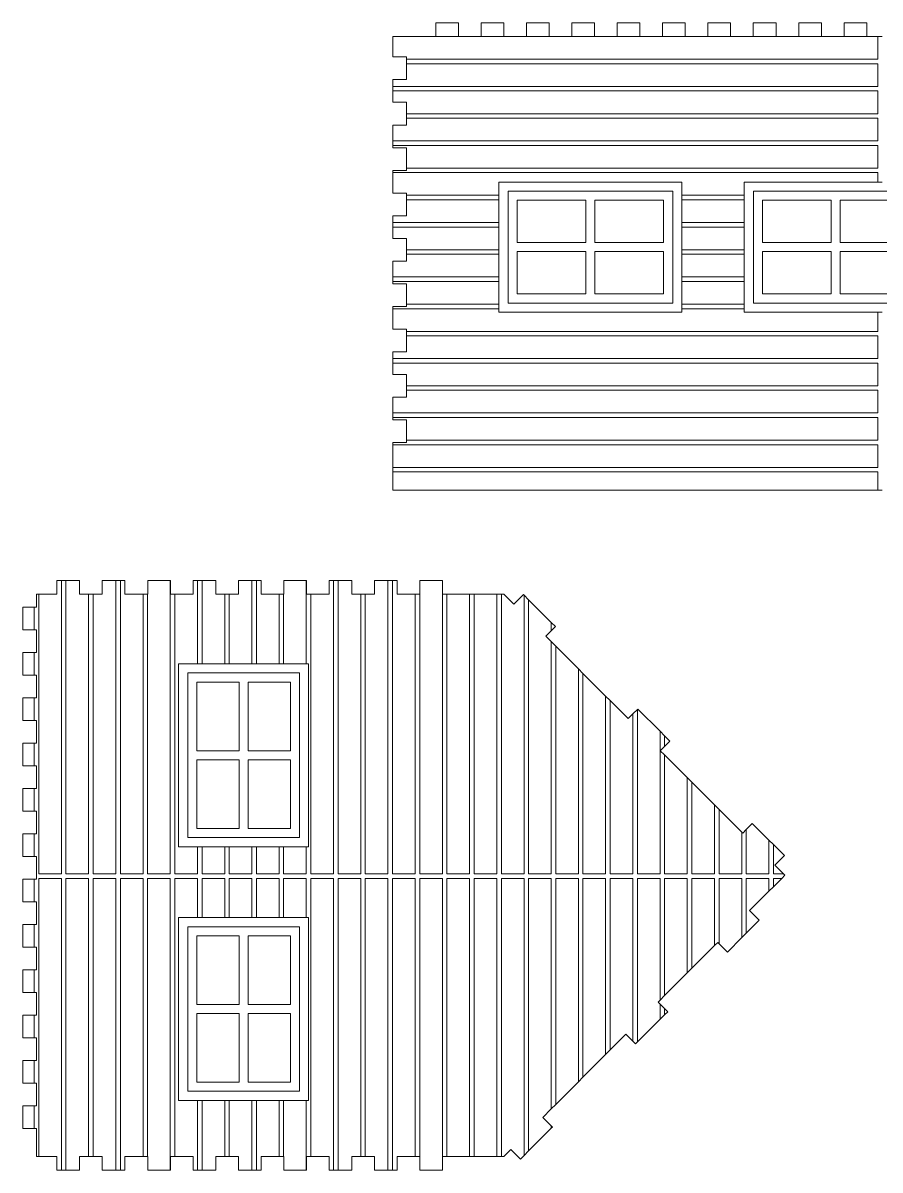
# Model space of a CAD drawing. Header units: millimetres. Extents: x -144 to 523, y -133 to 427.
# Drawn here: x -143.7 to 45.2, y 129.7 to 382.7 of the extents above; entities that cross this region are included whole.
import ezdxf

# ---------------------------------------------------------------- set-up
doc = ezdxf.new("R2010")
doc.units = ezdxf.units.MM

msp = doc.modelspace()

# ---------------------------------------------------------------- linework, layer by layer
at = {"color": 7, "linetype": 'Continuous', "lineweight": 15}
for p, q in [((-47.7, 382.66), (-52.7, 382.66)), ((-52.7, 379.66), (-52.7, 382.66)), ((-47.7, 382.66), (-47.7, 379.66)), ((-37.7, 382.66), (-42.7, 382.66)), ((-42.7, 379.66), (-42.7, 382.66)), ((-37.7, 382.66), (-37.7, 379.66)), ((-27.7, 382.66), (-32.7, 382.66)), ((-32.7, 379.66), (-32.7, 382.66)), ((-27.7, 382.66), (-27.7, 379.66)), ((-17.7, 382.66), (-22.7, 382.66)), ((-22.7, 379.66), (-22.7, 382.66)), ((-17.7, 382.66), (-17.7, 379.66)), ((-7.7, 382.66), (-12.7, 382.66)), ((-12.7, 379.66), (-12.7, 382.66)), ((-7.7, 382.66), (-7.7, 379.66)), ((2.3, 382.66), (-2.7, 382.66)), ((-2.7, 379.66), (-2.7, 382.66)), ((2.3, 382.66), (2.3, 379.66)), ((7.3, 379.66), (7.3, 382.66)), ((12.3, 382.66), (7.3, 382.66)), ((12.3, 382.66), (12.3, 379.66)), ((17.3, 379.66), (17.3, 382.66)), ((22.3, 382.66), (17.3, 382.66)), ((22.3, 382.66), (22.3, 379.66)), ((27.3, 379.66), (27.3, 382.66)), ((32.3, 382.66), (27.3, 382.66)), ((32.3, 382.66), (32.3, 379.66)), ((37.3, 379.66), (37.3, 382.66)), ((42.3, 382.66), (37.3, 382.66)), ((42.3, 382.66), (42.3, 379.66)), ((-62.19, 375.16), (-62.19, 379.66)), ((44.74, 379.66), (-62.19, 379.66)), ((44.74, 374.66), (44.74, 379.66)), ((45.74, 379.66), (44.74, 379.66)), ((-59.19, 375.16), (-62.19, 375.16)), ((-59.19, 374.66), (-59.19, 375.16)), ((-59.19, 374.66), (44.74, 374.66)), ((-59.19, 374.66), (-59.19, 373.66)), ((-59.19, 370.16), (-59.19, 373.66)), ((-59.19, 373.66), (44.74, 373.66)), ((44.74, 368.66), (44.74, 373.66)), ((-62.19, 368.66), (-62.19, 370.16)), ((-62.19, 370.16), (-59.19, 370.16)), ((-62.19, 368.66), (44.74, 368.66)), ((-62.19, 368.66), (-62.19, 367.66)), ((-62.19, 365.16), (-62.19, 367.66)), ((-62.19, 367.66), (44.74, 367.66)), ((44.74, 362.66), (44.74, 367.66)), ((-59.19, 365.16), (-62.19, 365.16)), ((-59.19, 362.66), (-59.19, 365.16)), ((-59.19, 362.66), (44.74, 362.66)), ((-59.19, 362.66), (-59.19, 361.66)), ((-62.19, 356.66), (-62.19, 360.16)), ((-62.19, 360.16), (-59.19, 360.16)), ((-59.19, 360.16), (-59.19, 361.66)), ((-59.19, 361.66), (44.74, 361.66)), ((44.74, 356.66), (44.74, 361.66)), ((-62.19, 356.66), (44.74, 356.66)), ((-62.19, 356.66), (-62.19, 355.66)), ((-62.19, 355.16), (-62.19, 355.66)), ((-62.19, 355.66), (44.74, 355.66)), ((-59.19, 355.16), (-62.19, 355.16)), ((-59.19, 350.66), (-59.19, 355.16)), ((44.74, 350.66), (44.74, 355.66)), ((-59.19, 350.16), (-62.19, 350.16)), ((-62.19, 350.16), (-62.19, 349.66)), ((-62.19, 345.16), (-62.19, 349.66)), ((-62.19, 349.66), (44.74, 349.66)), ((-59.19, 350.66), (44.74, 350.66)), ((-59.19, 350.66), (-59.19, 350.16)), ((44.74, 347.57), (44.74, 349.66)), ((1.52, 347.57), (-38.79, 347.57)), ((-38.79, 347.57), (-38.79, 344.66)), ((1.52, 344.66), (1.52, 347.57)), ((44.74, 347.57), (15.31, 347.57)), ((15.31, 347.57), (15.31, 344.66)), ((45.74, 347.57), (44.74, 347.57)), ((-59.19, 345.16), (-62.19, 345.16)), ((-59.19, 344.66), (-59.19, 345.16)), ((-59.19, 344.66), (-38.79, 344.66)), ((-59.19, 344.66), (-59.19, 343.66)), ((-38.79, 344.66), (-38.79, 343.66)), ((-36.79, 345.57), (-36.79, 320.91)), ((-0.48, 345.57), (-36.79, 345.57)), ((-0.48, 320.91), (-0.48, 345.57)), ((1.52, 344.66), (15.31, 344.66)), ((1.52, 343.66), (1.52, 344.66)), ((15.31, 344.66), (15.31, 343.66)), ((17.31, 345.57), (17.31, 320.91)), ((53.62, 345.57), (17.31, 345.57)), ((-59.19, 343.66), (-38.79, 343.66)), ((-59.19, 340.16), (-59.19, 343.66)), ((-38.79, 343.66), (-38.79, 338.66)), ((-19.63, 343.57), (-34.79, 343.57)), ((-34.79, 343.57), (-34.79, 334.24)), ((-19.63, 334.24), (-19.63, 343.57)), ((-17.63, 343.57), (-2.48, 343.57)), ((-17.63, 334.24), (-17.63, 343.57)), ((-2.48, 334.24), (-2.48, 343.57)), ((1.52, 338.66), (1.52, 343.66)), ((1.52, 343.66), (15.31, 343.66)), ((15.31, 343.66), (15.31, 338.66)), ((19.31, 343.57), (19.31, 334.24)), ((34.46, 343.57), (19.31, 343.57)), ((34.46, 334.24), (34.46, 343.57)), ((36.46, 334.24), (36.46, 343.57)), ((36.46, 343.57), (51.62, 343.57)), ((-62.19, 338.66), (-62.19, 340.16)), ((-62.19, 340.16), (-59.19, 340.16)), ((-62.19, 338.66), (-38.79, 338.66)), ((-62.19, 338.66), (-62.19, 337.66)), ((-62.19, 335.16), (-62.19, 337.66)), ((-62.19, 337.66), (-38.79, 337.66)), ((-38.79, 338.66), (-38.79, 337.66)), ((-38.79, 337.66), (-38.79, 332.66)), ((1.52, 338.66), (15.31, 338.66)), ((1.52, 337.66), (1.52, 338.66)), ((1.52, 332.66), (1.52, 337.66)), ((1.52, 337.66), (15.31, 337.66)), ((15.31, 338.66), (15.31, 337.66)), ((15.31, 337.66), (15.31, 332.66)), ((-59.19, 335.16), (-62.19, 335.16)), ((-59.19, 332.66), (-59.19, 335.16)), ((-34.79, 334.24), (-19.63, 334.24)), ((-17.63, 334.24), (-2.48, 334.24)), ((19.31, 334.24), (34.46, 334.24)), ((36.46, 334.24), (51.62, 334.24)), ((-59.19, 332.66), (-38.79, 332.66)), ((-59.19, 332.66), (-59.19, 331.66)), ((-59.19, 331.66), (-38.79, 331.66)), ((-59.19, 330.16), (-59.19, 331.66)), ((-38.79, 332.66), (-38.79, 331.66)), ((-38.79, 331.66), (-38.79, 326.66)), ((-19.63, 332.24), (-34.79, 332.24)), ((-34.79, 332.24), (-34.79, 322.91)), ((-19.63, 322.91), (-19.63, 332.24)), ((-2.48, 332.24), (-17.63, 332.24)), ((-17.63, 332.24), (-17.63, 322.91)), ((-2.48, 322.91), (-2.48, 332.24)), ((1.52, 332.66), (15.31, 332.66)), ((1.52, 331.66), (1.52, 332.66)), ((1.52, 326.66), (1.52, 331.66)), ((1.52, 331.66), (15.31, 331.66)), ((15.31, 332.66), (15.31, 331.66)), ((15.31, 331.66), (15.31, 326.66)), ((19.31, 332.24), (19.31, 322.91)), ((34.46, 332.24), (19.31, 332.24)), ((34.46, 322.91), (34.46, 332.24)), ((51.62, 332.24), (36.46, 332.24)), ((36.46, 332.24), (36.46, 322.91)), ((-62.19, 326.66), (-62.19, 330.16)), ((-62.19, 330.16), (-59.19, 330.16)), ((-62.19, 326.66), (-38.79, 326.66)), ((-62.19, 326.66), (-62.19, 325.66)), ((-38.79, 326.66), (-38.79, 325.66)), ((1.52, 326.66), (15.31, 326.66)), ((1.52, 325.66), (1.52, 326.66)), ((15.31, 326.66), (15.31, 325.66)), ((-62.19, 325.16), (-62.19, 325.66)), ((-62.19, 325.66), (-38.79, 325.66)), ((-59.19, 325.16), (-62.19, 325.16)), ((-59.19, 320.66), (-59.19, 325.16)), ((-38.79, 325.66), (-38.79, 320.66)), ((1.52, 325.66), (15.31, 325.66)), ((1.52, 320.66), (1.52, 325.66)), ((15.31, 325.66), (15.31, 320.66)), ((-34.79, 322.91), (-19.63, 322.91)), ((-17.63, 322.91), (-2.48, 322.91)), ((19.31, 322.91), (34.46, 322.91)), ((36.46, 322.91), (51.62, 322.91)), ((-59.19, 320.16), (-62.19, 320.16)), ((-62.19, 320.16), (-62.19, 319.66)), ((-62.19, 315.16), (-62.19, 319.66)), ((-62.19, 319.66), (-38.79, 319.66)), ((-59.19, 320.66), (-38.79, 320.66)), ((-59.19, 320.66), (-59.19, 320.16)), ((-38.79, 320.66), (-38.79, 319.66)), ((-38.79, 319.66), (-38.79, 318.91)), ((-38.79, 318.91), (1.52, 318.91)), ((-36.79, 320.91), (-0.48, 320.91)), ((1.52, 320.66), (15.31, 320.66)), ((1.52, 319.66), (1.52, 320.66)), ((1.52, 318.91), (1.52, 319.66)), ((1.52, 319.66), (15.31, 319.66)), ((15.31, 320.66), (15.31, 319.66)), ((15.31, 319.66), (15.31, 318.91)), ((15.31, 318.91), (44.74, 318.91)), ((17.31, 320.91), (53.62, 320.91)), ((44.74, 314.66), (44.74, 318.91)), ((44.74, 318.91), (45.74, 318.91)), ((-59.19, 315.16), (-62.19, 315.16)), ((-59.19, 314.66), (-59.19, 315.16)), ((-59.19, 314.66), (44.74, 314.66)), ((-59.19, 314.66), (-59.19, 313.66)), ((-59.19, 310.16), (-59.19, 313.66)), ((-59.19, 313.66), (44.74, 313.66)), ((44.74, 308.66), (44.74, 313.66)), ((-62.19, 308.66), (-62.19, 310.16)), ((-62.19, 310.16), (-59.19, 310.16)), ((-62.19, 308.66), (44.74, 308.66)), ((-62.19, 308.66), (-62.19, 307.66)), ((-62.19, 305.16), (-62.19, 307.66)), ((-62.19, 307.66), (44.74, 307.66)), ((44.74, 302.66), (44.74, 307.66)), ((-59.19, 305.16), (-62.19, 305.16)), ((-59.19, 302.66), (-59.19, 305.16)), ((-59.19, 302.66), (44.74, 302.66)), ((-59.19, 302.66), (-59.19, 301.66)), ((-59.19, 300.16), (-59.19, 301.66)), ((-59.19, 301.66), (44.74, 301.66)), ((44.74, 296.66), (44.74, 301.66)), ((-62.19, 300.16), (-59.19, 300.16)), ((-62.19, 296.66), (-62.19, 300.16)), ((-62.19, 296.66), (44.74, 296.66)), ((-62.19, 296.66), (-62.19, 295.66)), ((-62.19, 295.66), (44.74, 295.66)), ((-62.19, 295.16), (-62.19, 295.66)), ((-59.19, 295.16), (-62.19, 295.16)), ((-59.19, 290.66), (-59.19, 295.16)), ((44.74, 290.66), (44.74, 295.66)), ((-59.19, 290.16), (-62.19, 290.16)), ((-62.19, 290.16), (-62.19, 289.66)), ((-62.19, 284.66), (-62.19, 289.66)), ((-62.19, 289.66), (44.74, 289.66)), ((-59.19, 290.66), (44.74, 290.66)), ((-59.19, 290.66), (-59.19, 290.16)), ((44.74, 284.66), (44.74, 289.66)), ((-62.19, 284.66), (44.74, 284.66)), ((-62.19, 284.66), (-62.19, 283.66)), ((-62.19, 279.66), (-62.19, 283.66)), ((-62.19, 283.66), (44.74, 283.66)), ((44.74, 279.66), (44.74, 283.66)), ((44.74, 279.66), (-62.19, 279.66)), ((45.74, 279.66), (44.74, 279.66)), ((-136.24, 256.73), (-136.24, 259.73)), ((-135.26, 259.73), (-136.24, 259.73)), ((-135.26, 195.05), (-135.26, 259.73)), ((-135.26, 259.73), (-134.26, 259.73)), ((-131.24, 259.73), (-134.26, 259.73)), ((-134.26, 259.73), (-134.26, 195.05)), ((-131.24, 259.73), (-131.24, 256.73)), ((-126.24, 256.73), (-126.24, 259.73)), ((-123.26, 259.73), (-126.24, 259.73)), ((-123.26, 195.05), (-123.26, 259.73)), ((-123.26, 259.73), (-122.26, 259.73)), ((-121.24, 259.73), (-122.26, 259.73)), ((-122.26, 259.73), (-122.26, 195.05)), ((-121.24, 259.73), (-121.24, 256.73)), ((-116.24, 256.73), (-116.24, 259.73)), ((-111.26, 259.73), (-116.24, 259.73)), ((-111.26, 195.05), (-111.26, 259.73)), ((-111.26, 259.73), (-111.24, 259.73)), ((-111.24, 256.73), (-111.24, 259.73)), ((-106.24, 256.73), (-106.24, 259.73)), ((-105.26, 259.73), (-106.24, 259.73)), ((-105.26, 241.33), (-105.26, 259.73)), ((-105.26, 259.73), (-104.26, 259.73)), ((-101.24, 259.73), (-104.26, 259.73)), ((-104.26, 259.73), (-104.26, 241.33)), ((-101.24, 259.73), (-101.24, 256.73)), ((-96.24, 256.73), (-96.24, 259.73)), ((-93.26, 259.73), (-96.24, 259.73)), ((-93.26, 241.33), (-93.26, 259.73)), ((-93.26, 259.73), (-92.26, 259.73)), ((-91.24, 259.73), (-92.26, 259.73)), ((-92.26, 259.73), (-92.26, 241.33)), ((-91.24, 259.73), (-91.24, 256.73)), ((-86.24, 256.73), (-86.24, 259.73)), ((-81.26, 259.73), (-86.24, 259.73)), ((-81.26, 241.33), (-81.26, 259.73)), ((-81.26, 259.73), (-81.24, 259.73)), ((-81.24, 256.73), (-81.24, 259.73)), ((-76.24, 256.73), (-76.24, 259.73)), ((-75.26, 259.73), (-76.24, 259.73)), ((-75.26, 195.05), (-75.26, 259.73)), ((-75.26, 259.73), (-74.26, 259.73)), ((-71.24, 259.73), (-74.26, 259.73)), ((-74.26, 259.73), (-74.26, 195.05)), ((-71.24, 259.73), (-71.24, 256.73)), ((-66.24, 256.73), (-66.24, 259.73)), ((-63.26, 259.73), (-66.24, 259.73)), ((-63.26, 195.05), (-63.26, 259.73)), ((-63.26, 259.73), (-62.26, 259.73)), ((-62.26, 259.73), (-62.26, 195.05)), ((-61.24, 259.73), (-62.26, 259.73)), ((-61.24, 259.73), (-61.24, 256.73)), ((-56.24, 256.73), (-56.24, 259.73)), ((-51.26, 259.73), (-56.24, 259.73)), ((-51.26, 195.05), (-51.26, 259.73)), ((-51.26, 259.73), (-51.24, 259.73)), ((-51.24, 256.73), (-51.24, 259.73)), ((-140.74, 253.87), (-140.74, 256.73)), ((-140.26, 256.73), (-140.74, 256.73)), ((-140.26, 256.73), (-140.26, 195.05)), ((-140.26, 256.73), (-136.24, 256.73)), ((-131.24, 256.73), (-129.26, 256.73)), ((-129.26, 195.05), (-129.26, 256.73)), ((-128.26, 256.73), (-129.26, 256.73)), ((-128.26, 256.73), (-128.26, 195.05)), ((-128.26, 256.73), (-126.24, 256.73)), ((-121.24, 256.73), (-117.26, 256.73)), ((-117.26, 195.05), (-117.26, 256.73)), ((-116.26, 256.73), (-117.26, 256.73)), ((-116.26, 256.73), (-116.26, 195.05)), ((-116.26, 256.73), (-116.24, 256.73)), ((-110.26, 256.73), (-111.24, 256.73)), ((-110.26, 256.73), (-110.26, 195.05)), ((-110.26, 256.73), (-106.24, 256.73)), ((-101.24, 256.73), (-99.26, 256.73)), ((-99.26, 241.33), (-99.26, 256.73)), ((-98.26, 256.73), (-99.26, 256.73)), ((-98.26, 256.73), (-98.26, 241.33)), ((-98.26, 256.73), (-96.24, 256.73)), ((-91.24, 256.73), (-87.26, 256.73)), ((-87.26, 241.33), (-87.26, 256.73)), ((-86.26, 256.73), (-87.26, 256.73)), ((-86.26, 256.73), (-86.26, 241.33)), ((-86.26, 256.73), (-86.24, 256.73)), ((-80.26, 256.73), (-81.24, 256.73)), ((-80.26, 256.73), (-80.26, 195.05)), ((-80.26, 256.73), (-76.24, 256.73)), ((-71.24, 256.73), (-69.26, 256.73)), ((-69.26, 195.05), (-69.26, 256.73)), ((-68.26, 256.73), (-69.26, 256.73)), ((-68.26, 256.73), (-68.26, 195.05)), ((-68.26, 256.73), (-66.24, 256.73)), ((-61.24, 256.73), (-57.26, 256.73)), ((-57.26, 195.05), (-57.26, 256.73)), ((-56.26, 256.73), (-57.26, 256.73)), ((-56.26, 256.73), (-56.26, 195.05)), ((-56.26, 256.73), (-56.24, 256.73)), ((-50.26, 256.73), (-51.24, 256.73)), ((-50.26, 256.73), (-45.26, 256.73)), ((-50.26, 256.73), (-50.26, 195.05)), ((-45.26, 195.05), (-45.26, 256.73)), ((-44.26, 256.73), (-45.26, 256.73)), ((-44.26, 256.73), (-44.26, 195.05)), ((-44.26, 256.73), (-39.26, 256.73)), ((-39.26, 195.05), (-39.26, 256.73)), ((-38.26, 256.73), (-39.26, 256.73)), ((-38.26, 256.73), (-37.74, 256.73)), ((-38.26, 256.73), (-38.26, 195.05)), ((-35.52, 254.5), (-37.74, 256.73)), ((-35.52, 254.5), (-33.4, 256.62)), ((-33.4, 256.62), (-33.26, 256.49)), ((-33.26, 195.05), (-33.26, 256.49)), ((-33.26, 256.49), (-32.26, 255.49)), ((-32.26, 255.49), (-27.26, 250.49)), ((-32.26, 255.49), (-32.26, 195.05)), ((-143.74, 253.87), (-141.26, 253.87)), ((-143.74, 253.87), (-143.74, 248.87)), ((-141.26, 248.87), (-141.26, 253.87)), ((-141.26, 253.87), (-140.74, 253.87)), ((-27.26, 248.62), (-27.26, 250.49)), ((-27.26, 250.49), (-26.32, 249.55)), ((-143.74, 248.87), (-141.26, 248.87)), ((-140.74, 248.87), (-141.26, 248.87)), ((-140.74, 243.87), (-140.74, 248.87)), ((-28.45, 247.43), (-27.26, 248.62)), ((-26.32, 249.55), (-27.26, 248.62)), ((-27.26, 246.25), (-28.45, 247.43)), ((-27.26, 195.05), (-27.26, 246.25)), ((-27.26, 246.25), (-26.26, 245.25)), ((-143.74, 243.87), (-141.26, 243.87)), ((-143.74, 243.87), (-143.74, 238.87)), ((-141.26, 238.87), (-141.26, 243.87)), ((-141.26, 243.87), (-140.74, 243.87)), ((-21.26, 240.25), (-26.26, 245.25)), ((-26.26, 245.25), (-26.26, 195.05)), ((-105.26, 241.33), (-109.41, 241.33)), ((-109.41, 241.33), (-109.41, 201.02)), ((-105.26, 241.33), (-104.26, 241.33)), ((-99.26, 241.33), (-104.26, 241.33)), ((-99.26, 241.33), (-98.26, 241.33)), ((-93.26, 241.33), (-98.26, 241.33)), ((-93.26, 241.33), (-92.26, 241.33)), ((-87.26, 241.33), (-92.26, 241.33)), ((-87.26, 241.33), (-86.26, 241.33)), ((-81.26, 241.33), (-86.26, 241.33)), ((-81.26, 241.33), (-80.75, 241.33)), ((-80.75, 241.33), (-80.75, 201.02)), ((-143.74, 238.87), (-141.26, 238.87)), ((-140.74, 238.87), (-141.26, 238.87)), ((-140.74, 233.87), (-140.74, 238.87)), ((-107.41, 203.02), (-107.41, 239.33)), ((-107.41, 239.33), (-82.75, 239.33)), ((-82.75, 239.33), (-82.75, 203.02)), ((-21.26, 195.05), (-21.26, 240.25)), ((-21.26, 240.25), (-20.26, 239.25)), ((-15.26, 234.25), (-20.26, 239.25)), ((-20.26, 239.25), (-20.26, 195.05)), ((-105.41, 237.33), (-105.41, 222.18)), ((-105.41, 237.33), (-96.08, 237.33)), ((-96.08, 237.33), (-96.08, 222.18)), ((-94.08, 237.33), (-84.75, 237.33)), ((-94.08, 222.18), (-94.08, 237.33)), ((-84.75, 237.33), (-84.75, 222.18)), ((-143.74, 233.87), (-143.74, 228.87)), ((-143.74, 233.87), (-141.26, 233.87)), ((-141.26, 228.87), (-141.26, 233.87)), ((-141.26, 233.87), (-140.74, 233.87)), ((-15.26, 195.05), (-15.26, 234.25)), ((-15.26, 234.25), (-14.26, 233.25)), ((-10.28, 229.27), (-14.26, 233.25)), ((-14.26, 233.25), (-14.26, 195.05)), ((-10.28, 229.27), (-9.26, 230.29)), ((-9.26, 230.29), (-8.26, 231.29)), ((-9.26, 195.05), (-9.26, 230.29)), ((-8.26, 231.29), (-8.16, 231.39)), ((-8.26, 231.29), (-8.26, 195.05)), ((-8.16, 231.39), (-3.26, 226.49)), ((-143.74, 228.87), (-141.26, 228.87)), ((-140.74, 228.87), (-141.26, 228.87)), ((-140.74, 223.87), (-140.74, 228.87)), ((-3.26, 195.05), (-3.26, 226.49)), ((-3.26, 226.49), (-2.26, 225.49)), ((-2.26, 225.49), (-2.26, 223.14)), ((-2.26, 225.49), (-1.09, 224.32)), ((-143.74, 223.87), (-141.26, 223.87)), ((-143.74, 223.87), (-143.74, 218.87)), ((-141.26, 218.87), (-141.26, 223.87)), ((-141.26, 223.87), (-140.74, 223.87)), ((-2.26, 223.14), (-3.21, 222.19)), ((-2.26, 223.14), (-1.09, 224.32)), ((-105.41, 222.18), (-96.08, 222.18)), ((-105.41, 220.18), (-96.08, 220.18)), ((-105.41, 205.02), (-105.41, 220.18)), ((-96.08, 220.18), (-96.08, 205.02)), ((-84.75, 222.18), (-94.08, 222.18)), ((-94.08, 220.18), (-84.75, 220.18)), ((-94.08, 205.02), (-94.08, 220.18)), ((-84.75, 220.18), (-84.75, 205.02)), ((-3.21, 222.19), (-2.26, 221.25)), ((2.74, 216.25), (-2.26, 221.25)), ((-2.26, 221.25), (-2.26, 195.05)), ((-143.74, 218.87), (-141.26, 218.87)), ((-140.74, 218.87), (-141.26, 218.87)), ((-140.74, 213.87), (-140.74, 218.87)), ((2.74, 195.05), (2.74, 216.25)), ((2.74, 216.25), (3.74, 215.25)), ((8.74, 210.25), (3.74, 215.25)), ((3.74, 215.25), (3.74, 195.05)), ((-143.74, 213.87), (-141.26, 213.87)), ((-143.74, 213.87), (-143.74, 208.87)), ((-141.26, 208.87), (-141.26, 213.87)), ((-141.26, 213.87), (-140.74, 213.87)), ((8.74, 195.05), (8.74, 210.25)), ((8.74, 210.25), (9.74, 209.25)), ((-143.74, 208.87), (-141.26, 208.87)), ((-140.74, 208.87), (-141.26, 208.87)), ((-140.74, 203.87), (-140.74, 208.87)), ((9.74, 209.25), (9.74, 195.05)), ((14.74, 204.25), (9.74, 209.25)), ((-96.08, 205.02), (-105.41, 205.02)), ((-84.75, 205.02), (-94.08, 205.02)), ((15.74, 204.81), (17.08, 206.15)), ((17.08, 206.15), (20.74, 202.49)), ((-143.74, 203.87), (-141.26, 203.87)), ((-143.74, 203.87), (-143.74, 198.87)), ((-141.26, 198.87), (-141.26, 203.87)), ((-141.26, 203.87), (-140.74, 203.87)), ((-82.75, 203.02), (-107.41, 203.02)), ((14.74, 195.05), (14.74, 204.25)), ((14.74, 204.25), (14.96, 204.03)), ((14.96, 204.03), (15.74, 204.81)), ((15.74, 204.81), (15.74, 195.05)), ((20.74, 195.05), (20.74, 202.49)), ((20.74, 202.49), (21.74, 201.49)), ((-109.41, 201.02), (-105.26, 201.02)), ((-105.26, 195.05), (-105.26, 201.02)), ((-104.26, 201.02), (-105.26, 201.02)), ((-104.26, 201.02), (-99.26, 201.02)), ((-104.26, 201.02), (-104.26, 195.05)), ((-99.26, 195.05), (-99.26, 201.02)), ((-98.26, 201.02), (-99.26, 201.02)), ((-98.26, 201.02), (-93.26, 201.02)), ((-98.26, 201.02), (-98.26, 195.05)), ((-93.26, 195.05), (-93.26, 201.02)), ((-92.26, 201.02), (-93.26, 201.02)), ((-92.26, 201.02), (-87.26, 201.02)), ((-92.26, 201.02), (-92.26, 195.05)), ((-87.26, 195.05), (-87.26, 201.02)), ((-86.26, 201.02), (-87.26, 201.02)), ((-86.26, 201.02), (-81.26, 201.02)), ((-86.26, 201.02), (-86.26, 195.05)), ((-81.26, 195.05), (-81.26, 201.02)), ((-80.75, 201.02), (-81.26, 201.02)), ((21.74, 201.49), (24.15, 199.08)), ((21.74, 201.49), (21.74, 195.05)), ((-143.74, 198.87), (-141.26, 198.87)), ((-140.74, 198.87), (-141.26, 198.87)), ((-140.74, 193.87), (-140.74, 198.87)), ((22.03, 196.96), (24.15, 199.08)), ((-140.26, 195.05), (-135.26, 195.05)), ((-134.26, 195.05), (-129.26, 195.05)), ((-128.26, 195.05), (-123.26, 195.05)), ((-122.26, 195.05), (-117.26, 195.05)), ((-116.26, 195.05), (-111.26, 195.05)), ((-110.26, 195.05), (-105.26, 195.05)), ((-104.26, 195.05), (-99.26, 195.05)), ((-98.26, 195.05), (-93.26, 195.05)), ((-92.26, 195.05), (-87.26, 195.05)), ((-86.26, 195.05), (-81.26, 195.05)), ((-80.26, 195.05), (-75.26, 195.05)), ((-74.26, 195.05), (-69.26, 195.05)), ((-68.26, 195.05), (-63.26, 195.05)), ((-62.26, 195.05), (-57.26, 195.05)), ((-56.26, 195.05), (-51.26, 195.05)), ((-50.26, 195.05), (-45.26, 195.05)), ((-44.26, 195.05), (-39.26, 195.05)), ((-38.26, 195.05), (-33.26, 195.05)), ((-32.26, 195.05), (-27.26, 195.05)), ((-26.26, 195.05), (-21.26, 195.05)), ((-20.26, 195.05), (-15.26, 195.05)), ((-14.26, 195.05), (-9.26, 195.05)), ((-8.26, 195.05), (-3.26, 195.05)), ((-2.26, 195.05), (2.74, 195.05)), ((3.74, 195.05), (8.74, 195.05)), ((9.74, 195.05), (14.74, 195.05)), ((15.74, 195.05), (20.74, 195.05)), ((21.74, 195.05), (23.94, 195.05)), ((23.94, 195.05), (22.03, 196.96)), ((23.94, 195.05), (24.26, 194.73)), ((-143.74, 193.87), (-141.26, 193.87)), ((-143.74, 193.87), (-143.74, 188.87)), ((-141.26, 188.87), (-141.26, 193.87)), ((-141.26, 193.87), (-140.74, 193.87)), ((-140.26, 194.05), (-140.26, 132.73)), ((-135.26, 194.05), (-140.26, 194.05)), ((-135.26, 129.73), (-135.26, 194.05)), ((-129.26, 194.05), (-134.26, 194.05)), ((-134.26, 194.05), (-134.26, 129.73)), ((-129.26, 132.73), (-129.26, 194.05)), ((-128.26, 194.05), (-128.26, 132.73)), ((-123.26, 194.05), (-128.26, 194.05)), ((-123.26, 129.73), (-123.26, 194.05)), ((-117.26, 194.05), (-122.26, 194.05)), ((-122.26, 194.05), (-122.26, 129.73)), ((-117.26, 132.73), (-117.26, 194.05)), ((-116.26, 194.05), (-116.26, 132.73)), ((-111.26, 194.05), (-116.26, 194.05)), ((-111.26, 129.73), (-111.26, 194.05)), ((-110.26, 194.05), (-110.26, 132.73)), ((-105.26, 194.05), (-110.26, 194.05)), ((-105.26, 185.39), (-105.26, 194.05)), ((-99.26, 194.05), (-104.26, 194.05)), ((-104.26, 194.05), (-104.26, 185.39)), ((-99.26, 185.39), (-99.26, 194.05)), ((-93.26, 194.05), (-98.26, 194.05)), ((-98.26, 194.05), (-98.26, 185.39)), ((-93.26, 185.39), (-93.26, 194.05)), ((-87.26, 194.05), (-92.26, 194.05)), ((-92.26, 194.05), (-92.26, 185.39)), ((-87.26, 185.39), (-87.26, 194.05)), ((-86.26, 194.05), (-86.26, 185.39)), ((-81.26, 194.05), (-86.26, 194.05)), ((-81.26, 185.39), (-81.26, 194.05)), ((-80.26, 194.05), (-80.26, 132.73)), ((-75.26, 194.05), (-80.26, 194.05)), ((-75.26, 129.73), (-75.26, 194.05)), ((-74.26, 194.05), (-74.26, 129.73)), ((-69.26, 194.05), (-74.26, 194.05)), ((-69.26, 132.73), (-69.26, 194.05)), ((-68.26, 194.05), (-68.26, 132.73)), ((-63.26, 194.05), (-68.26, 194.05)), ((-63.26, 129.73), (-63.26, 194.05)), ((-62.26, 194.05), (-62.26, 129.73)), ((-57.26, 194.05), (-62.26, 194.05)), ((-57.26, 132.73), (-57.26, 194.05)), ((-56.26, 194.05), (-56.26, 132.73)), ((-51.26, 194.05), (-56.26, 194.05)), ((-51.26, 129.73), (-51.26, 194.05)), ((-50.26, 194.05), (-50.26, 132.73)), ((-45.26, 194.05), (-50.26, 194.05)), ((-45.26, 132.73), (-45.26, 194.05)), ((-44.26, 194.05), (-44.26, 132.73)), ((-39.26, 194.05), (-44.26, 194.05)), ((-39.26, 132.73), (-39.26, 194.05)), ((-38.26, 194.05), (-38.26, 132.73)), ((-33.26, 194.05), (-38.26, 194.05)), ((-33.26, 132.97), (-33.26, 194.05)), ((-32.26, 194.05), (-32.26, 133.97)), ((-27.26, 194.05), (-32.26, 194.05)), ((-27.26, 143.21), (-27.26, 194.05)), ((-21.26, 194.05), (-26.26, 194.05)), ((-26.26, 194.05), (-26.26, 144.21)), ((-21.26, 149.21), (-21.26, 194.05)), ((-15.26, 194.05), (-20.26, 194.05)), ((-20.26, 194.05), (-20.26, 150.21)), ((-15.26, 155.21), (-15.26, 194.05)), ((-14.26, 194.05), (-14.26, 156.21)), ((-9.26, 194.05), (-14.26, 194.05)), ((-9.26, 158.18), (-9.26, 194.05)), ((-8.26, 194.05), (-8.26, 157.97)), ((-3.26, 194.05), (-8.26, 194.05)), ((-3.26, 167.21), (-3.26, 194.05)), ((2.74, 194.05), (-2.26, 194.05)), ((-2.26, 194.05), (-2.26, 168.21)), ((2.74, 173.21), (2.74, 194.05)), ((8.74, 194.05), (3.74, 194.05)), ((3.74, 194.05), (3.74, 174.21)), ((8.74, 179.21), (8.74, 194.05)), ((9.74, 194.05), (9.74, 179.62)), ((14.74, 194.05), (9.74, 194.05)), ((14.74, 180.97), (14.74, 194.05)), ((15.74, 194.05), (15.74, 181.97)), ((20.74, 194.05), (15.74, 194.05)), ((20.74, 191.21), (20.74, 194.05)), ((21.74, 194.05), (21.74, 192.21)), ((23.58, 194.05), (21.74, 194.05)), ((21.74, 192.21), (23.58, 194.05)), ((24.26, 194.73), (23.58, 194.05)), ((16.47, 186.94), (20.74, 191.21)), ((21.74, 192.21), (20.74, 191.21)), ((-143.74, 188.87), (-141.26, 188.87)), ((-140.74, 188.87), (-141.26, 188.87)), ((-140.74, 183.87), (-140.74, 188.87)), ((-105.26, 185.39), (-109.41, 185.39)), ((-109.41, 185.39), (-109.41, 145.09)), ((-105.26, 185.39), (-104.26, 185.39)), ((-99.26, 185.39), (-104.26, 185.39)), ((-99.26, 185.39), (-98.26, 185.39)), ((-93.26, 185.39), (-98.26, 185.39)), ((-93.26, 185.39), (-92.26, 185.39)), ((-87.26, 185.39), (-92.26, 185.39)), ((-87.26, 185.39), (-86.26, 185.39)), ((-81.26, 185.39), (-86.26, 185.39)), ((-81.26, 185.39), (-80.75, 185.39)), ((-80.75, 185.39), (-80.75, 145.09)), ((18.59, 184.81), (15.74, 181.97)), ((16.47, 186.94), (18.59, 184.81)), ((-143.74, 183.87), (-141.26, 183.87)), ((-143.74, 183.87), (-143.74, 178.87)), ((-141.26, 178.87), (-141.26, 183.87)), ((-141.26, 183.87), (-140.74, 183.87)), ((-107.41, 183.39), (-82.75, 183.39)), ((-107.41, 147.09), (-107.41, 183.39)), ((-82.75, 183.39), (-82.75, 147.09)), ((-105.41, 181.39), (-96.08, 181.39)), ((-105.41, 181.39), (-105.41, 166.24)), ((-96.08, 181.39), (-96.08, 166.24)), ((-94.08, 181.39), (-84.75, 181.39)), ((-94.08, 166.24), (-94.08, 181.39)), ((-84.75, 181.39), (-84.75, 166.24)), ((9.45, 179.91), (8.74, 179.21)), ((9.74, 179.62), (9.45, 179.91)), ((9.74, 179.62), (11.57, 177.79)), ((14.74, 180.97), (11.57, 177.79)), ((15.74, 181.97), (14.74, 180.97)), ((-143.74, 178.87), (-141.26, 178.87)), ((-140.74, 178.87), (-141.26, 178.87)), ((-140.74, 173.87), (-140.74, 178.87)), ((3.74, 174.21), (8.74, 179.21)), ((-143.74, 173.87), (-141.26, 173.87)), ((-143.74, 173.87), (-143.74, 168.87)), ((-141.26, 168.87), (-141.26, 173.87)), ((-141.26, 173.87), (-140.74, 173.87)), ((-2.26, 168.21), (2.74, 173.21)), ((3.74, 174.21), (2.74, 173.21)), ((-143.74, 168.87), (-141.26, 168.87)), ((-140.74, 168.87), (-141.26, 168.87)), ((-140.74, 163.87), (-140.74, 168.87)), ((-3.71, 166.76), (-3.26, 167.21)), ((-2.26, 168.21), (-3.26, 167.21)), ((-105.41, 166.24), (-96.08, 166.24)), ((-84.75, 166.24), (-94.08, 166.24)), ((-3.71, 166.76), (-3.26, 166.32)), ((-3.26, 162.97), (-3.26, 166.32)), ((-3.26, 166.32), (-2.26, 165.32)), ((-2.26, 165.32), (-2.26, 163.97)), ((-2.26, 165.32), (-1.58, 164.64)), ((-1.58, 164.64), (-2.26, 163.97)), ((-143.74, 163.87), (-141.26, 163.87)), ((-143.74, 163.87), (-143.74, 158.87)), ((-141.26, 158.87), (-141.26, 163.87)), ((-141.26, 163.87), (-140.74, 163.87)), ((-105.41, 164.24), (-96.08, 164.24)), ((-105.41, 149.09), (-105.41, 164.24)), ((-96.08, 164.24), (-96.08, 149.09)), ((-94.08, 164.24), (-84.75, 164.24)), ((-94.08, 149.09), (-94.08, 164.24)), ((-84.75, 164.24), (-84.75, 149.09)), ((-3.26, 162.97), (-8.26, 157.97)), ((-2.26, 163.97), (-3.26, 162.97)), ((-14.26, 156.21), (-10.78, 159.69)), ((-10.78, 159.69), (-9.26, 158.18)), ((-143.74, 158.87), (-141.26, 158.87)), ((-140.74, 158.87), (-141.26, 158.87)), ((-140.74, 153.87), (-140.74, 158.87)), ((-8.65, 157.57), (-9.26, 158.18)), ((-8.26, 157.97), (-8.65, 157.57)), ((-20.26, 150.21), (-15.26, 155.21)), ((-14.26, 156.21), (-15.26, 155.21)), ((-143.74, 153.87), (-141.26, 153.87)), ((-143.74, 153.87), (-143.74, 148.87)), ((-141.26, 148.87), (-141.26, 153.87)), ((-141.26, 153.87), (-140.74, 153.87)), ((-20.26, 150.21), (-21.26, 149.21)), ((-143.74, 148.87), (-141.26, 148.87)), ((-140.74, 148.87), (-141.26, 148.87)), ((-140.74, 143.87), (-140.74, 148.87)), ((-82.75, 147.09), (-107.41, 147.09)), ((-96.08, 149.09), (-105.41, 149.09)), ((-84.75, 149.09), (-94.08, 149.09)), ((-26.26, 144.21), (-21.26, 149.21)), ((-109.41, 145.09), (-105.26, 145.09)), ((-105.26, 129.73), (-105.26, 145.09)), ((-104.26, 145.09), (-105.26, 145.09)), ((-104.26, 145.09), (-99.26, 145.09)), ((-104.26, 145.09), (-104.26, 129.73)), ((-99.26, 132.73), (-99.26, 145.09)), ((-98.26, 145.09), (-99.26, 145.09)), ((-98.26, 145.09), (-98.26, 132.73)), ((-98.26, 145.09), (-93.26, 145.09)), ((-93.26, 129.73), (-93.26, 145.09)), ((-92.26, 145.09), (-93.26, 145.09)), ((-92.26, 145.09), (-87.26, 145.09)), ((-92.26, 145.09), (-92.26, 129.73)), ((-87.26, 132.73), (-87.26, 145.09)), ((-86.26, 145.09), (-87.26, 145.09)), ((-86.26, 145.09), (-86.26, 132.73)), ((-86.26, 145.09), (-81.26, 145.09)), ((-81.26, 129.73), (-81.26, 145.09)), ((-80.75, 145.09), (-81.26, 145.09)), ((-26.26, 144.21), (-27.26, 143.21)), ((-143.74, 143.87), (-141.26, 143.87)), ((-143.74, 143.87), (-143.74, 138.87)), ((-141.26, 138.87), (-141.26, 143.87)), ((-141.26, 143.87), (-140.74, 143.87)), ((-29.13, 141.34), (-27.26, 143.21)), ((-29.13, 141.34), (-27.26, 139.48)), ((-27.26, 138.97), (-27.26, 139.48)), ((-27.26, 139.48), (-27, 139.22)), ((-27, 139.22), (-27.26, 138.97)), ((-143.74, 138.87), (-141.26, 138.87)), ((-140.74, 138.87), (-141.26, 138.87)), ((-140.74, 132.73), (-140.74, 138.87)), ((-27.26, 138.97), (-32.26, 133.97)), ((-37.74, 132.73), (-36.2, 134.27)), ((-36.2, 134.27), (-34.07, 132.15)), ((-140.74, 132.73), (-140.26, 132.73)), ((-136.24, 132.73), (-140.26, 132.73)), ((-136.24, 129.73), (-136.24, 132.73)), ((-129.26, 132.73), (-131.24, 132.73)), ((-131.24, 132.73), (-131.24, 129.73)), ((-129.26, 132.73), (-128.26, 132.73)), ((-126.24, 132.73), (-128.26, 132.73)), ((-126.24, 129.73), (-126.24, 132.73)), ((-117.26, 132.73), (-121.24, 132.73)), ((-121.24, 132.73), (-121.24, 129.73)), ((-117.26, 132.73), (-116.26, 132.73)), ((-116.24, 132.73), (-116.26, 132.73)), ((-116.24, 129.73), (-116.24, 132.73)), ((-111.24, 129.73), (-111.24, 132.73)), ((-111.24, 132.73), (-110.26, 132.73)), ((-106.24, 132.73), (-110.26, 132.73)), ((-106.24, 129.73), (-106.24, 132.73)), ((-99.26, 132.73), (-101.24, 132.73)), ((-101.24, 132.73), (-101.24, 129.73)), ((-99.26, 132.73), (-98.26, 132.73)), ((-96.24, 132.73), (-98.26, 132.73)), ((-96.24, 129.73), (-96.24, 132.73)), ((-87.26, 132.73), (-91.24, 132.73)), ((-91.24, 132.73), (-91.24, 129.73)), ((-87.26, 132.73), (-86.26, 132.73)), ((-86.24, 132.73), (-86.26, 132.73)), ((-86.24, 129.73), (-86.24, 132.73)), ((-81.24, 129.73), (-81.24, 132.73)), ((-81.24, 132.73), (-80.26, 132.73)), ((-76.24, 132.73), (-80.26, 132.73)), ((-76.24, 129.73), (-76.24, 132.73)), ((-69.26, 132.73), (-71.24, 132.73)), ((-71.24, 132.73), (-71.24, 129.73)), ((-69.26, 132.73), (-68.26, 132.73)), ((-66.24, 132.73), (-68.26, 132.73)), ((-66.24, 129.73), (-66.24, 132.73)), ((-57.26, 132.73), (-61.24, 132.73)), ((-61.24, 132.73), (-61.24, 129.73)), ((-57.26, 132.73), (-56.26, 132.73)), ((-56.24, 132.73), (-56.26, 132.73)), ((-56.24, 129.73), (-56.24, 132.73)), ((-51.24, 129.73), (-51.24, 132.73)), ((-51.24, 132.73), (-50.26, 132.73)), ((-45.26, 132.73), (-50.26, 132.73)), ((-45.26, 132.73), (-44.26, 132.73)), ((-39.26, 132.73), (-44.26, 132.73)), ((-39.26, 132.73), (-38.26, 132.73)), ((-37.74, 132.73), (-38.26, 132.73)), ((-33.26, 132.97), (-34.07, 132.15)), ((-32.26, 133.97), (-33.26, 132.97)), ((-136.24, 129.73), (-135.26, 129.73)), ((-134.26, 129.73), (-135.26, 129.73)), ((-134.26, 129.73), (-131.24, 129.73)), ((-126.24, 129.73), (-123.26, 129.73)), ((-122.26, 129.73), (-123.26, 129.73)), ((-122.26, 129.73), (-121.24, 129.73)), ((-116.24, 129.73), (-111.26, 129.73)), ((-111.24, 129.73), (-111.26, 129.73)), ((-106.24, 129.73), (-105.26, 129.73)), ((-104.26, 129.73), (-105.26, 129.73)), ((-104.26, 129.73), (-101.24, 129.73)), ((-96.24, 129.73), (-93.26, 129.73)), ((-92.26, 129.73), (-93.26, 129.73)), ((-92.26, 129.73), (-91.24, 129.73)), ((-86.24, 129.73), (-81.26, 129.73)), ((-81.24, 129.73), (-81.26, 129.73)), ((-76.24, 129.73), (-75.26, 129.73)), ((-74.26, 129.73), (-75.26, 129.73)), ((-74.26, 129.73), (-71.24, 129.73)), ((-66.24, 129.73), (-63.26, 129.73)), ((-62.26, 129.73), (-63.26, 129.73)), ((-62.26, 129.73), (-61.24, 129.73)), ((-56.24, 129.73), (-51.26, 129.73)), ((-51.24, 129.73), (-51.26, 129.73))]:
    msp.add_line(p, q, dxfattribs=at)

doc.saveas('drawing.dxf')
